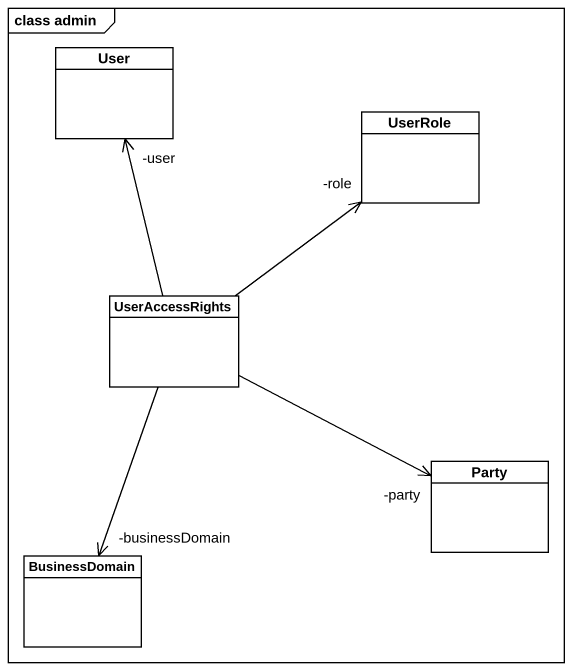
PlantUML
@startuml
mainframe class admin
hide circle
hide empty members
class User
class UserRole
class UserAccessRights
class Party
class BusinessDomain
UserAccessRights -up-> "-user" User
UserAccessRights -up-> "-role" UserRole
UserAccessRights -right-> "-party" Party
UserAccessRights --> "-businessDomain" BusinessDomain
@enduml
